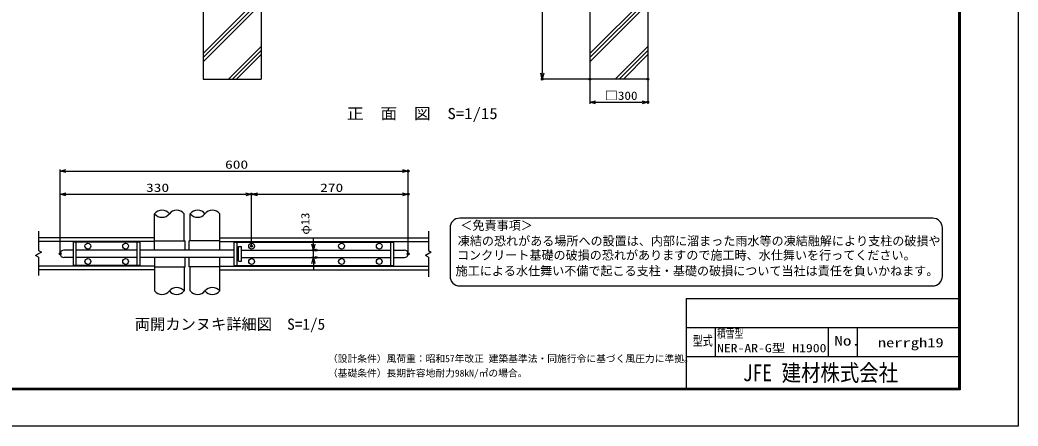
# Model space of a CAD drawing. Units: millimetres, scale not verified, with parts at other scales. Extents: x -4455 to 4455, y -3150 to 3150.
# Drawn here: x -705 to 4455, y -3150 to -1049 of the extents above; entities that cross this region are included whole.
import ezdxf
from ezdxf.enums import TextEntityAlignment as Align

# ---------------------------------------------------------------- set-up
doc = ezdxf.new("R2010")
doc.units = ezdxf.units.MM
doc.header["$LTSCALE"] = 20
doc.header["$PDMODE"] = 32
doc.header["$PDSIZE"] = 10
for name, color, linetype, lineweight in [('0-0_1', 7, 'Continuous', 25), ('0-1_EXTCNT-LMEC0', 1, 'Continuous', 25), ('0-2_0', 7, 'Continuous', 25), ('0-A_D-TTL-TXT', 2, 'Continuous', 25)]:
    doc.layers.add(name, color=color, linetype=linetype, lineweight=lineweight)
doc.layers.add('0-3_DEFPOINTS', color=7, linetype='Continuous')
doc.styles.add('ＭＳ ゴシック', font='')
doc.styles.get('ＭＳ ゴシック').set_extended_font_data('MS Gothic')

# ---------------------------------------------------------------- blocks, each defined once
blk = doc.blocks.new('_Open30')
at = {"layer": '0-2_0', "color": 1}
blk.add_line((0, 0), (-20, 0), dxfattribs=at)
blk.add_lwpolyline([(-20, 5.36), (0, 0), (-20, -5.36)], dxfattribs=at)

msp = doc.modelspace()

# ---------------------------------------------------------------- linework, layer by layer
at = {"layer": '0-0_1'}
for p, q in [((241.15, -654.48), (241.15, -1354.48)), ((541.15, -654.48), (541.15, -1354.48)), ((2241.15, -654.48), (2241.15, -1354.48)), ((2541.15, -654.48), (2541.15, -1354.48)), ((241.15, -1354.48), (541.15, -1354.48)), ((2541.15, -1354.48), (2241.15, -1354.48)), ((-9.2, -2239.26), (-9.2, -2051.44)), ((143.2, -2191.26), (143.2, -2051.44)), ((175, -2191.26), (175, -2051.44)), ((327.4, -2239.26), (327.4, -2051.44)), ((-9.2, -2176.26), (-609.77, -2176.26)), ((-9.2, -2194.26), (-609.77, -2194.26)), ((-84.2, -2198.76), (-429.2, -2198.76)), ((-429.2, -2318.76), (-429.2, -2198.76)), ((-414.2, -2318.76), (-414.2, -2198.76)), ((-99.2, -2318.76), (-99.2, -2198.76)), ((-84.2, -2318.76), (-84.2, -2198.76)), ((-9.2, -2191.26), (149.2, -2191.26)), ((149.2, -2239.26), (149.2, -2191.26)), ((327.4, -2191.26), (169, -2191.26)), ((169, -2239.26), (169, -2191.26)), ((327.4, -2176.26), (1406.53, -2176.26)), ((327.4, -2194.26), (1406.53, -2194.26)), ((402.4, -2198.76), (1227.4, -2198.76)), ((402.4, -2318.76), (402.4, -2198.76)), ((417.4, -2318.76), (417.4, -2198.76)), ((1212.4, -2318.76), (1212.4, -2198.76)), ((1227.4, -2318.76), (1227.4, -2198.76)), ((-429.2, -2239.26), (-478.1, -2239.26)), ((-99.2, -2239.26), (-414.2, -2239.26)), ((402.4, -2239.26), (-84.2, -2239.26)), ((417.4, -2239.26), (424.9, -2239.26)), ((424.9, -2221.26), (439.9, -2221.26)), ((424.9, -2296.26), (424.9, -2221.26)), ((439.9, -2296.26), (439.9, -2221.26)), ((439.9, -2239.26), (1212.4, -2239.26)), ((439.9, -2239.26), (759.6, -2239.26)), ((1227.4, -2239.26), (1282.9, -2239.26)), ((-429.2, -2278.26), (-478.1, -2278.26)), ((-84.2, -2318.76), (-429.2, -2318.76)), ((-99.2, -2278.26), (-414.2, -2278.26)), ((402.4, -2278.26), (-84.2, -2278.26)), ((-9.2, -2278.26), (-9.2, -2451.08)), ((149.2, -2326.26), (149.2, -2278.26)), ((169, -2326.26), (169, -2278.26)), ((327.4, -2451.08), (327.4, -2278.26)), ((402.4, -2318.76), (1227.4, -2318.76)), ((417.4, -2278.26), (424.9, -2278.26)), ((424.9, -2296.26), (439.9, -2296.26)), ((439.9, -2278.26), (1212.4, -2278.26)), ((439.9, -2278.26), (759.6, -2278.26)), ((1227.4, -2278.26), (1282.9, -2278.26)), ((-9.2, -2323.26), (-609.77, -2323.26)), ((-9.2, -2341.26), (-609.77, -2341.26)), ((-9.2, -2326.26), (149.2, -2326.26)), ((143.2, -2326.26), (143.2, -2451.08)), ((327.4, -2326.26), (169, -2326.26)), ((175, -2451.08), (175, -2326.26)), ((327.4, -2323.26), (1406.53, -2323.26)), ((327.4, -2341.26), (1406.53, -2341.26))]:
    msp.add_line(p, q, dxfattribs=at)
at = {"layer": '0-0_1', "color": 2}
for p, q in [((541.15, -922.31), (241.15, -1222.31)), ((2541.15, -922.31), (2241.15, -1222.31)), ((241.15, -1243.53), (541.15, -943.53)), ((541.15, -964.74), (241.15, -1264.74)), ((2241.15, -1243.53), (2541.15, -943.53)), ((2541.15, -964.74), (2241.15, -1264.74)), ((541.15, -1185.31), (371.99, -1354.48)), ((2541.15, -1185.31), (2371.99, -1354.48)), ((393.2, -1354.48), (541.15, -1206.53)), ((541.15, -1227.74), (414.41, -1354.48)), ((2393.2, -1354.48), (2541.15, -1206.53)), ((2541.15, -1227.74), (2414.41, -1354.48)), ((-609.77, -2141.42), (-609.77, -2241.44)), ((1406.53, -2141.42), (1406.53, -2241.44)), ((-594.77, -2250.1), (-624.77, -2267.42)), ((-609.77, -2276.08), (-624.77, -2267.42)), ((-609.77, -2241.44), (-594.77, -2250.1)), ((1406.53, -2276.08), (1391.53, -2267.42)), ((-609.77, -2276.08), (-609.77, -2371.09)), ((1406.53, -2276.08), (1406.53, -2377.22))]:
    msp.add_line(p, q, dxfattribs=at)
msp.add_lwpolyline([(1406.53, -2241.44), (1421.53, -2250.1), (1391.53, -2267.42)], dxfattribs=at)
at = {"layer": '0-0_1'}
for centre in [(-354.2, -2219.01), (-159.2, -2219.01), (492.4, -2219.01), (957.4, -2219.01), (1152.4, -2219.01), (-354.2, -2298.51), (-159.2, -2298.51), (492.4, -2298.51), (957.4, -2298.51), (1152.4, -2298.51)]:
    msp.add_circle(centre, 15, dxfattribs=at)
for centre, radius, start, end in [((28.9, -2081.98), 48.83, 38.71802, 141.28213), ((28.9, -2020.9), 48.83, 218.71787, 321.28198), ((105.1, -2081.98), 48.83, 38.71802, 141.28213), ((213.1, -2081.98), 48.83, 38.71802, 141.28213), ((213.1, -2020.9), 48.83, 218.71787, 321.28198), ((289.3, -2081.98), 48.83, 38.71802, 141.28213), ((-478.1, -2258.76), 19.5, 90, 270), ((1282.9, -2258.76), 19.5, 270, 90), ((28.9, -2420.53), 48.83, 218.71787, 321.28198), ((105.1, -2481.62), 48.83, 38.71802, 141.28213), ((105.1, -2420.53), 48.83, 218.71787, 321.28198), ((213.1, -2420.53), 48.83, 218.71787, 321.28198), ((289.3, -2481.62), 48.83, 38.71802, 141.28213), ((289.3, -2420.53), 48.83, 218.71787, 321.28198)]:
    msp.add_arc(centre, radius, start, end, dxfattribs=at)
at = {"layer": '0-1_EXTCNT-LMEC0'}
for p, q in [((2241.15, -1361.98), (2241.15, -1481.98)), ((2541.15, -1361.98), (2541.15, -1481.98)), ((2271.15, -1474.48), (2511.15, -1474.48))]:
    msp.add_line(p, q, dxfattribs=at)
at = {"layer": '0-2_0', "color": 1}
for p, q in [((1995.35, -684.48), (1995.35, -1324.48)), ((2233.65, -1354.48), (1987.85, -1354.48)), ((-497.58, -2252.06), (-497.58, -1823.1)), ((-467.58, -1830.6), (1272.4, -1830.6)), ((1302.4, -2251.26), (1302.4, -1823.1)), ((-497.6, -2251.26), (-497.6, -1943.1)), ((-467.6, -1950.6), (462.4, -1950.6)), ((492.4, -2211.51), (492.4, -1943.1)), ((492.4, -2211.51), (492.4, -1943.1)), ((522.4, -1950.6), (1272.38, -1950.6)), ((1302.38, -2252.24), (1302.38, -1943.1)), ((812, -2209.26), (812, -2179.26)), ((818.65, -2239.26), (804.5, -2239.26)), ((812, -2278.26), (812, -2239.26)), ((818.65, -2278.26), (804.5, -2278.26)), ((812, -2308.26), (812, -2338.26))]:
    msp.add_line(p, q, dxfattribs=at)
at = {"layer": '0-2_0'}
for p, q in [((2739.89, -2490), (2739.89, -2955)), ((2739.89, -2490), (4147.5, -2490)), ((2739.89, -2640), (4147.5, -2640)), ((2889.89, -2640), (2889.89, -2790)), ((3472.5, -2640), (3472.5, -2790)), ((3622.5, -2640), (3622.5, -2790)), ((2739.89, -2790), (4147.5, -2790))]:
    msp.add_line(p, q, dxfattribs=at)
at = {"layer": '0-2_0', "color": 3}
msp.add_lwpolyline([(-4455, 3150), (4455, 3150), (4455, -3150), (-4455, -3150)], close=True, dxfattribs=at)
at = {"layer": '0-2_0'}
for points in [[(-4155, 2962.5), (4155, 2962.5), (4155, -2962.5), (-4155, -2962.5)], [(-4153.13, 2960.62), (4153.12, 2960.62), (4153.12, -2960.63), (-4153.13, -2960.63)], [(-4151.25, 2958.75), (4151.25, 2958.75), (4151.25, -2958.75), (-4151.25, -2958.75)], [(-4149.38, 2956.87), (4149.37, 2956.87), (4149.37, -2956.88), (-4149.38, -2956.88)], [(-4147.5, 2955), (4147.5, 2955), (4147.5, -2955), (-4147.5, -2955)]]:
    msp.add_lwpolyline(points, close=True, dxfattribs=at)
at = {"layer": '0-3_DEFPOINTS'}
for p in [(1995.35, -1354.48), (2241.15, -1354.48), (2541.15, -1354.48), (2541.15, -1474.48), (1302.4, -1830.6), (492.4, -1950.6), (1302.38, -1950.6), (492.4, -2219.01), (-497.6, -2258.76), (-497.58, -2259.56), (812, -2239.26), (826.15, -2239.26), (1302.38, -2259.74), (1302.4, -2258.76), (826.15, -2278.26)]:
    msp.add_point(p, dxfattribs=at)
at = {"layer": '0-A_D-TTL-TXT'}
for p, q in [((4013.65, -2074.65), (1568.1, -2074.65)), ((1518.1, -2124.65), (1518.1, -2374.65)), ((4063.65, -2374.65), (4063.65, -2124.65)), ((1568.1, -2424.65), (4013.65, -2424.65))]:
    msp.add_line(p, q, dxfattribs=at)
for centre, start, end in [((1568.1, -2124.65), 90, 180), ((4013.65, -2124.65), 0, 90), ((1568.1, -2374.65), 180, 270), ((4013.65, -2374.65), 270, 0)]:
    msp.add_arc(centre, 50, start, end, dxfattribs=at)

# ---------------------------------------------------------------- block references
at = {"layer": '0-1_EXTCNT-LMEC0', "xscale": 1.5, "yscale": 1.5, "rotation": 180}
msp.add_blockref('_Open30', (2241.15, -1474.48), dxfattribs=at)
at = {"layer": '0-1_EXTCNT-LMEC0', "xscale": 1.5, "yscale": 1.5}
msp.add_blockref('_Open30', (2541.15, -1474.48), dxfattribs=at)
at = {"layer": '0-2_0', "xscale": 1.5, "yscale": 1.5}
for p, rotation in [((1995.35, -1354.48), 270), ((-497.58, -1830.6), 180), ((-497.6, -1950.6), 180), ((492.4, -1950.6), 180), ((812, -2239.26), 270), ((812, -2278.26), 90)]:
    msp.add_blockref('_Open30', p, dxfattribs=dict(at, rotation=rotation))
for p in [(1302.4, -1830.6), (492.4, -1950.6), (1302.38, -1950.6)]:
    msp.add_blockref('_Open30', p, dxfattribs=at)

# ---------------------------------------------------------------- texts
at = {"layer": '0-0_1', "style": 'ＭＳ ゴシック'}
for s, height, width, p in [('正\u3000面\u3000図  S=1/15', 57.77, 1.1, (985.23, -1579.21)), ('積雪型', 43.3, 0.75, (2898.67, -2706.37)), ('NER-AR-G型 H1900', 43.3, 1.2, (2898.67, -2781.37)), ('nerrgh19', 48.11, 1.3, (3730.17, -2756.97)), ('JFE 建材株式会社', 86.59, 0.85, (3032.31, -2943.87))]:
    msp.add_text(s, height=height, dxfattribs=dict(at, width=width)).set_placement(p, align=Align.BOTTOM_LEFT)
msp.add_text('両開カンヌキ詳細図  S=1/5', height=57.77, dxfattribs=at).set_placement((-111.5, -2669.04), align=Align.BOTTOM_LEFT)
at = {"layer": '0-1_EXTCNT-LMEC0', "color": 3, "style": 'ＭＳ ゴシック', "width": 1.15}
msp.add_text('□300', height=43.26, dxfattribs=at).set_placement((2318.25, -1475.31), align=Align.BOTTOM_LEFT)
at = {"layer": '0-2_0', "color": 3, "style": 'ＭＳ ゴシック', "width": 1.35}
for s, p in [('600', (355.16, -1831.43)), ('330', (-53.22, -1951.43)), ('270', (846.77, -1951.43))]:
    msp.add_text(s, height=43.26, dxfattribs=at).set_placement(p, align=Align.BOTTOM_LEFT)
at = {"layer": '0-2_0', "color": 3, "style": 'ＭＳ ゴシック', "width": 1.1}
msp.add_text('φ13', height=43.26, rotation=90, dxfattribs=at).set_placement((804.21, -2159.62), align=Align.BOTTOM_LEFT)
at = {"layer": '0-2_0', "style": 'ＭＳ ゴシック'}
for s, width, p in [('型式', 0.75, (2773.32, -2748.89)), ('No.', 1.3, (3504.81, -2748.89))]:
    msp.add_text(s, height=50.51, dxfattribs=dict(at, width=width)).set_placement(p, align=Align.BOTTOM_LEFT)
at = {"layer": '0-A_D-TTL-TXT', "color": 7, "style": 'ＭＳ ゴシック'}
for s, height, p in [('＜免責事項＞ \u3000\u3000', 45.75, (1571.8, -2148.83)), ('凍結の恐れがある場所への設置は、内部に溜まった雨水等の凍結融解により支柱の破損や', 45.75, (1558.28, -2229.32)), ('コンクリート基礎の破損の恐れがありますので施工時、水仕舞いを行ってください。', 45.75, (1554.17, -2302.75)), ('施工による水仕舞い不備で起こる支柱・基礎の破損について当社は責任を負いかねます。 ', 45.75, (1547.18, -2384.24)), ('（設計条件）風荷重：昭和57年改正 建築基準法・同施行令に基づく風圧力に準拠。', 36.07, (886.94, -2830.2)), ('（基礎条件）長期許容地耐力98kN/㎡の場合。', 36.07, (886.94, -2905.2))]:
    msp.add_text(s, height=height, dxfattribs=at).set_placement(p, align=Align.BOTTOM_LEFT)

doc.saveas('drawing.dxf')
